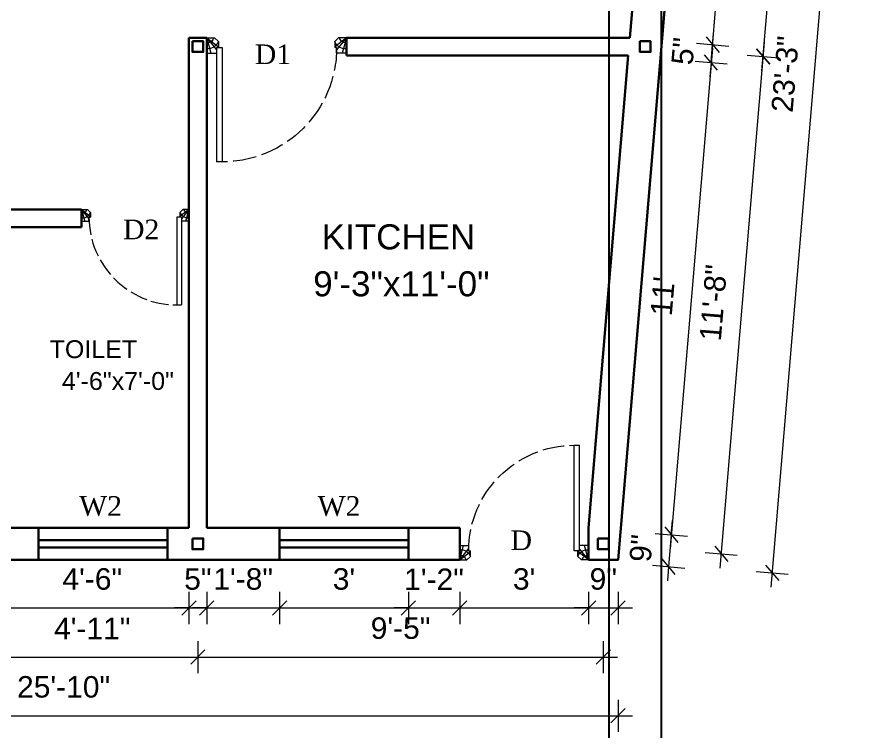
# Model space of a CAD drawing. Header units: inches. Extents: x 40927 to 78083, y -14649 to -3084.
# Drawn here: x 52331 to 52569.9, y -14291.6 to -14091.7 of the extents above; entities that cross this region are included whole.
import ezdxf

# ---------------------------------------------------------------- set-up
doc = ezdxf.new("R2010")
doc.units = ezdxf.units.IN
doc.header["$MEASUREMENT"] = 0
doc.linetypes.add('ACAD_ISO02W100', pattern=[15, 12, -3])
doc.linetypes.add('CONTINUA', pattern=[0])
for name, color, linetype, lineweight in [('A_Title Text', 105, 'Continuous', 60), ('Door-window', 150, 'Continuous', 9), ('ELEVATION', 6, 'Continuous', 30), ('hatch', 30, 'Continuous', 5), ('WALL', 240, 'Continuous', 30)]:
    doc.layers.add(name, color=color, linetype=linetype, lineweight=lineweight)
doc.layers.add('PDF_Text', color=7, linetype='Continuous')
doc.styles.add('Arial', font='arial.ttf')
doc.styles.add('PDF Arial', font='arial.ttf')
doc.styles.get("Standard").update_dxf_attribs({"font": 'times.ttf'})
doc.dimstyles.new('Sudeep', dxfattribs={"dimtxt": 6, "dimasz": 4, "dimexe": 4.5, "dimexo": 4.5, "dimgap": 5, "dimtad": 1, "dimdec": 0, "dimlunit": 4, "dimtxsty": 'Arial', "dimblk": 'OBLIQUE', "dimcen": 250, "dimdle": 4, "dimclrd": 86, "dimclre": 5, "dimclrt": 1, "dimadec": 0, "dimazin": 0, "dimtfac": 1, "dimtdec": 0, "dimtix": 1, "dimtmove": 1, "dimatfit": 3, "dimldrblk": 'OBLIQUE', "dimfxl": 4.5, "dimfxlon": 1, "dimfrac": 2, "dimlwd": 15, "dimlwe": 13, "dimarcsym": 0})

# ---------------------------------------------------------------- blocks, each defined once
blk = doc.blocks.new("D 3'")
at = {"layer": 'Door-window', "linetype": 'Continuous', "ltscale": 0.25}
for p, q in [((3749.64, -16740.96), (3749.64, -16711.46)), ((3751.14, -16711.46), (3749.64, -16711.46)), ((3751.14, -16740.96), (3751.14, -16711.46)), ((3747.14, -16743.51), (3747.14, -16739.51)), ((3747.14, -16739.51), (3749.64, -16739.51)), ((3783.14, -16739.51), (3780.64, -16739.51)), ((3780.64, -16739.51), (3780.64, -16740.96)), ((3783.14, -16743.51), (3783.14, -16739.51)), ((3749.14, -16743.51), (3750.14, -16742.51)), ((3749.64, -16740.96), (3751.14, -16740.96)), ((3750.14, -16742.51), (3750.14, -16740.96)), ((3780.14, -16742.51), (3780.14, -16740.96)), ((3780.64, -16740.96), (3780.14, -16740.96)), ((3781.14, -16743.51), (3780.14, -16742.51)), ((3747.14, -16743.51), (3749.14, -16743.51)), ((3783.14, -16743.51), (3781.14, -16743.51))]:
    blk.add_line(p, q, dxfattribs=at)
at = {"layer": 'Door-window', "linetype": 'ACAD_ISO02W100', "ltscale": 0.5}
blk.add_arc((3751.14, -16740.96), 29.5, 0, 90, dxfattribs=at)
at = {"layer": 'hatch', "color": 8}
for p, q in [((3747.14, -16743.51), (3748.23, -16739.5)), ((3747.14, -16743.51), (3749.64, -16740.37)), ((3783.14, -16743.51), (3780.64, -16740.37)), ((3783.14, -16743.51), (3782.06, -16739.5)), ((3747.14, -16743.51), (3750.14, -16741.17)), ((3783.14, -16743.51), (3780.14, -16741.17))]:
    blk.add_line(p, q, dxfattribs=at)
for centre, radius, start, end in [((3747.4, -16743.58), 2.93, 20.9872, 95.0825), ((3747.43, -16743.63), 1.42, 5.1372, 101.4864), ((3782.88, -16743.58), 2.93, 84.9175, 159.0128), ((3782.86, -16743.63), 1.42, 78.5136, 174.8628)]:
    blk.add_arc(centre, radius, start, end, dxfattribs=at)
blk = doc.blocks.new('_Oblique')
at = {"color": 0, "linetype": 'ByBlock', "lineweight": -2}
blk.add_line((-0.5, -0.5), (0.5, 0.5), dxfattribs=at)
blk = doc.blocks.new('*D1201')
at = {"layer": 'A_Title Text', "color": 5, "lineweight": 13, "transparency": 16777216}
for p, q in [((52189.05, -14282.59), (52189.05, -14291.59)), ((52498.94, -14282.59), (52498.94, -14291.59))]:
    blk.add_line(p, q, dxfattribs=at)
at = {"layer": 'A_Title Text', "color": 86, "lineweight": 15, "transparency": 16777216}
blk.add_line((52185.05, -14287.09), (52502.94, -14287.09), dxfattribs=at)
at = {"layer": 'Defpoints', "color": 0, "transparency": 16777216}
for p in [(52189.05, -14243.5), (52498.94, -14243.5), (52498.94, -14287.09)]:
    blk.add_point(p, dxfattribs=at)
at = {"layer": 'A_Title Text', "color": 86, "lineweight": 15, "transparency": 16777216, "xscale": 4, "yscale": 4, "zscale": 4, "rotation": 180}
blk.add_blockref('_Oblique', (52189.05, -14287.09), dxfattribs=at)
at = {"layer": 'A_Title Text', "color": 86, "lineweight": 15, "transparency": 16777216, "xscale": 4, "yscale": 4, "zscale": 4}
blk.add_blockref('_Oblique', (52498.94, -14287.09), dxfattribs=at)
at = {"layer": 'A_Title Text', "color": 1, "transparency": 16777216, "insert": (52344, -14279.03), "char_height": 6, "attachment_point": 5, "style": 'Arial'}
blk.add_mtext('25\'-10"', dxfattribs=at)
blk = doc.blocks.new('*D1184')
at = {"layer": 'A_Title Text', "color": 5, "lineweight": 13, "transparency": 16777216}
for p, q in [((52325.01, -14252.42), (52325.01, -14261.42)), ((52379.01, -14252.42), (52379.01, -14261.42))]:
    blk.add_line(p, q, dxfattribs=at)
at = {"layer": 'A_Title Text', "color": 86, "lineweight": 15, "transparency": 16777216}
blk.add_line((52321.01, -14256.92), (52383.01, -14256.92), dxfattribs=at)
at = {"layer": 'Defpoints', "color": 0, "transparency": 16777216}
for p in [(52325.01, -14234.5), (52379.01, -14234.5), (52379.01, -14256.92)]:
    blk.add_point(p, dxfattribs=at)
at = {"layer": 'A_Title Text', "color": 86, "lineweight": 15, "transparency": 16777216, "xscale": 4, "yscale": 4, "zscale": 4, "rotation": 180}
blk.add_blockref('_Oblique', (52325.01, -14256.92), dxfattribs=at)
at = {"layer": 'A_Title Text', "color": 86, "lineweight": 15, "transparency": 16777216, "xscale": 4, "yscale": 4, "zscale": 4}
blk.add_blockref('_Oblique', (52379.01, -14256.92), dxfattribs=at)
at = {"layer": 'A_Title Text', "color": 1, "transparency": 16777216, "insert": (52352.01, -14248.86), "char_height": 6, "attachment_point": 5, "style": 'Arial'}
blk.add_mtext('4\'-6"', dxfattribs=at)
blk = doc.blocks.new('*D1185')
at = {"layer": 'A_Title Text', "color": 5, "lineweight": 13, "transparency": 16777216}
for p, q in [((52379.01, -14252.42), (52379.01, -14261.42)), ((52384.01, -14252.42), (52384.01, -14261.42))]:
    blk.add_line(p, q, dxfattribs=at)
at = {"layer": 'A_Title Text', "color": 86, "lineweight": 15, "transparency": 16777216}
for p, q in [((52379.01, -14256.92), (52375.01, -14256.92)), ((52379.01, -14256.92), (52384.01, -14256.92)), ((52384.01, -14256.92), (52388.01, -14256.92))]:
    blk.add_line(p, q, dxfattribs=at)
at = {"layer": 'Defpoints', "color": 0, "transparency": 16777216}
for p in [(52379.01, -14234.5), (52384.01, -14234.5), (52384.01, -14256.92)]:
    blk.add_point(p, dxfattribs=at)
at = {"layer": 'A_Title Text', "color": 86, "lineweight": 15, "transparency": 16777216, "xscale": 4, "yscale": 4, "zscale": 4}
blk.add_blockref('_Oblique', (52379.01, -14256.92), dxfattribs=at)
at = {"layer": 'A_Title Text', "color": 86, "lineweight": 15, "transparency": 16777216, "xscale": 4, "yscale": 4, "zscale": 4, "rotation": 180}
blk.add_blockref('_Oblique', (52384.01, -14256.92), dxfattribs=at)
at = {"layer": 'A_Title Text', "color": 1, "transparency": 16777216, "insert": (52381.51, -14248.87), "char_height": 6, "attachment_point": 5, "style": 'Arial'}
blk.add_mtext('5"', dxfattribs=at)
blk = doc.blocks.new('*D1162')
at = {"layer": 'A_Title Text', "color": 5, "lineweight": 13, "transparency": 16777216}
for p, q in [((52384.01, -14252.42), (52384.01, -14261.42)), ((52404.34, -14252.42), (52404.34, -14261.42))]:
    blk.add_line(p, q, dxfattribs=at)
at = {"layer": 'A_Title Text', "color": 86, "lineweight": 15, "transparency": 16777216}
for p, q in [((52384.01, -14256.92), (52380.01, -14256.92)), ((52384.01, -14256.92), (52404.34, -14256.92)), ((52404.34, -14256.92), (52408.34, -14256.92))]:
    blk.add_line(p, q, dxfattribs=at)
at = {"layer": 'Defpoints', "color": 0, "transparency": 16777216}
for p in [(52384.01, -14234.5), (52404.34, -14243.5), (52404.34, -14256.92)]:
    blk.add_point(p, dxfattribs=at)
at = {"layer": 'A_Title Text', "color": 86, "lineweight": 15, "transparency": 16777216, "xscale": 4, "yscale": 4, "zscale": 4}
blk.add_blockref('_Oblique', (52384.01, -14256.92), dxfattribs=at)
at = {"layer": 'A_Title Text', "color": 86, "lineweight": 15, "transparency": 16777216, "xscale": 4, "yscale": 4, "zscale": 4, "rotation": 180}
blk.add_blockref('_Oblique', (52404.34, -14256.92), dxfattribs=at)
at = {"layer": 'A_Title Text', "color": 1, "transparency": 16777216, "insert": (52394.17, -14248.86), "char_height": 6, "attachment_point": 5, "style": 'Arial'}
blk.add_mtext('1\'-8"', dxfattribs=at)
blk = doc.blocks.new('*D1163')
at = {"layer": 'A_Title Text', "color": 5, "lineweight": 13, "transparency": 16777216}
for p, q in [((52404.34, -14252.42), (52404.34, -14261.42)), ((52440.34, -14252.42), (52440.34, -14261.42))]:
    blk.add_line(p, q, dxfattribs=at)
at = {"layer": 'A_Title Text', "color": 86, "lineweight": 15, "transparency": 16777216}
blk.add_line((52400.34, -14256.92), (52444.34, -14256.92), dxfattribs=at)
at = {"layer": 'Defpoints', "color": 0, "transparency": 16777216}
for p in [(52404.34, -14243.5), (52440.34, -14243.5), (52440.34, -14256.92)]:
    blk.add_point(p, dxfattribs=at)
at = {"layer": 'A_Title Text', "color": 86, "lineweight": 15, "transparency": 16777216, "xscale": 4, "yscale": 4, "zscale": 4, "rotation": 180}
blk.add_blockref('_Oblique', (52404.34, -14256.92), dxfattribs=at)
at = {"layer": 'A_Title Text', "color": 86, "lineweight": 15, "transparency": 16777216, "xscale": 4, "yscale": 4, "zscale": 4}
blk.add_blockref('_Oblique', (52440.34, -14256.92), dxfattribs=at)
at = {"layer": 'A_Title Text', "color": 1, "transparency": 16777216, "insert": (52422.34, -14248.86), "char_height": 6, "attachment_point": 5, "style": 'Arial'}
blk.add_mtext("3'", dxfattribs=at)
blk = doc.blocks.new('*D1171')
at = {"layer": 'A_Title Text', "color": 5, "lineweight": 13, "transparency": 16777216}
for p, q in [((52440.34, -14252.42), (52440.34, -14261.42)), ((52454.67, -14252.42), (52454.67, -14261.42))]:
    blk.add_line(p, q, dxfattribs=at)
at = {"layer": 'A_Title Text', "color": 86, "lineweight": 15, "transparency": 16777216}
for p, q in [((52440.34, -14256.92), (52436.34, -14256.92)), ((52440.34, -14256.92), (52454.67, -14256.92)), ((52454.67, -14256.92), (52458.67, -14256.92))]:
    blk.add_line(p, q, dxfattribs=at)
at = {"layer": 'Defpoints', "color": 0, "transparency": 16777216}
for p in [(52440.34, -14243.5), (52454.67, -14243.5), (52454.67, -14256.92)]:
    blk.add_point(p, dxfattribs=at)
at = {"layer": 'A_Title Text', "color": 86, "lineweight": 15, "transparency": 16777216, "xscale": 4, "yscale": 4, "zscale": 4}
blk.add_blockref('_Oblique', (52440.34, -14256.92), dxfattribs=at)
at = {"layer": 'A_Title Text', "color": 86, "lineweight": 15, "transparency": 16777216, "xscale": 4, "yscale": 4, "zscale": 4, "rotation": 180}
blk.add_blockref('_Oblique', (52454.67, -14256.92), dxfattribs=at)
at = {"layer": 'A_Title Text', "color": 1, "transparency": 16777216, "insert": (52447.5, -14248.91), "char_height": 6, "attachment_point": 5, "style": 'Arial'}
blk.add_mtext('1\'-2"', dxfattribs=at)
blk = doc.blocks.new('*D1172')
at = {"layer": 'A_Title Text', "color": 5, "lineweight": 13, "transparency": 16777216}
for p, q in [((52454.67, -14252.42), (52454.67, -14261.42)), ((52490.67, -14252.42), (52490.67, -14261.42))]:
    blk.add_line(p, q, dxfattribs=at)
at = {"layer": 'A_Title Text', "color": 86, "lineweight": 15, "transparency": 16777216}
blk.add_line((52450.67, -14256.92), (52494.67, -14256.92), dxfattribs=at)
at = {"layer": 'Defpoints', "color": 0, "transparency": 16777216}
for p in [(52454.67, -14243.5), (52490.67, -14243.5), (52490.67, -14256.92)]:
    blk.add_point(p, dxfattribs=at)
at = {"layer": 'A_Title Text', "color": 86, "lineweight": 15, "transparency": 16777216, "xscale": 4, "yscale": 4, "zscale": 4, "rotation": 180}
blk.add_blockref('_Oblique', (52454.67, -14256.92), dxfattribs=at)
at = {"layer": 'A_Title Text', "color": 86, "lineweight": 15, "transparency": 16777216, "xscale": 4, "yscale": 4, "zscale": 4}
blk.add_blockref('_Oblique', (52490.67, -14256.92), dxfattribs=at)
at = {"layer": 'A_Title Text', "color": 1, "transparency": 16777216, "insert": (52472.67, -14248.86), "char_height": 6, "attachment_point": 5, "style": 'Arial'}
blk.add_mtext("3'", dxfattribs=at)
blk = doc.blocks.new('*D1173')
at = {"layer": 'A_Title Text', "color": 5, "lineweight": 13, "transparency": 16777216}
for p, q in [((52490.67, -14252.42), (52490.67, -14261.42)), ((52498.94, -14252.42), (52498.94, -14261.42))]:
    blk.add_line(p, q, dxfattribs=at)
at = {"layer": 'A_Title Text', "color": 86, "lineweight": 15, "transparency": 16777216}
for p, q in [((52490.67, -14256.92), (52486.67, -14256.92)), ((52490.67, -14256.92), (52498.94, -14256.92)), ((52498.94, -14256.92), (52502.94, -14256.92))]:
    blk.add_line(p, q, dxfattribs=at)
at = {"layer": 'Defpoints', "color": 0, "transparency": 16777216}
for p in [(52490.67, -14243.5), (52498.94, -14243.5), (52498.94, -14256.92)]:
    blk.add_point(p, dxfattribs=at)
at = {"layer": 'A_Title Text', "color": 86, "lineweight": 15, "transparency": 16777216, "xscale": 4, "yscale": 4, "zscale": 4}
blk.add_blockref('_Oblique', (52490.67, -14256.92), dxfattribs=at)
at = {"layer": 'A_Title Text', "color": 86, "lineweight": 15, "transparency": 16777216, "xscale": 4, "yscale": 4, "zscale": 4, "rotation": 180}
blk.add_blockref('_Oblique', (52498.94, -14256.92), dxfattribs=at)
at = {"layer": 'A_Title Text', "color": 1, "transparency": 16777216, "insert": (52494.81, -14248.86), "char_height": 6, "attachment_point": 5, "style": 'Arial'}
blk.add_mtext('9"', dxfattribs=at)
blk = doc.blocks.new('*D1175')
at = {"layer": 'A_Title Text', "color": 5, "lineweight": 13, "transparency": 16777216}
for p, q in [((52322.51, -14266.18), (52322.51, -14275.18)), ((52381.51, -14266.18), (52381.51, -14275.18))]:
    blk.add_line(p, q, dxfattribs=at)
at = {"layer": 'A_Title Text', "color": 86, "lineweight": 15, "transparency": 16777216}
blk.add_line((52318.51, -14270.68), (52385.51, -14270.68), dxfattribs=at)
at = {"layer": 'Defpoints', "color": 0, "transparency": 16777216}
for p in [(52322.51, -14239), (52381.51, -14239), (52381.51, -14270.68)]:
    blk.add_point(p, dxfattribs=at)
at = {"layer": 'A_Title Text', "color": 86, "lineweight": 15, "transparency": 16777216, "xscale": 4, "yscale": 4, "zscale": 4, "rotation": 180}
blk.add_blockref('_Oblique', (52322.51, -14270.68), dxfattribs=at)
at = {"layer": 'A_Title Text', "color": 86, "lineweight": 15, "transparency": 16777216, "xscale": 4, "yscale": 4, "zscale": 4}
blk.add_blockref('_Oblique', (52381.51, -14270.68), dxfattribs=at)
at = {"layer": 'A_Title Text', "color": 1, "transparency": 16777216, "insert": (52352.01, -14262.66), "char_height": 6, "attachment_point": 5, "style": 'Arial'}
blk.add_mtext('4\'-11"', dxfattribs=at)
blk = doc.blocks.new('*D1176')
at = {"layer": 'A_Title Text', "color": 5, "lineweight": 13, "transparency": 16777216}
for p, q in [((52381.51, -14266.18), (52381.51, -14275.18)), ((52494.81, -14266.18), (52494.81, -14275.18))]:
    blk.add_line(p, q, dxfattribs=at)
at = {"layer": 'A_Title Text', "color": 86, "lineweight": 15, "transparency": 16777216}
blk.add_line((52377.51, -14270.68), (52498.81, -14270.68), dxfattribs=at)
at = {"layer": 'Defpoints', "color": 0, "transparency": 16777216}
for p in [(52381.51, -14239), (52494.81, -14239), (52494.81, -14270.68)]:
    blk.add_point(p, dxfattribs=at)
at = {"layer": 'A_Title Text', "color": 86, "lineweight": 15, "transparency": 16777216, "xscale": 4, "yscale": 4, "zscale": 4, "rotation": 180}
blk.add_blockref('_Oblique', (52381.51, -14270.68), dxfattribs=at)
at = {"layer": 'A_Title Text', "color": 86, "lineweight": 15, "transparency": 16777216, "xscale": 4, "yscale": 4, "zscale": 4}
blk.add_blockref('_Oblique', (52494.81, -14270.68), dxfattribs=at)
at = {"layer": 'A_Title Text', "color": 1, "transparency": 16777216, "insert": (52438.16, -14262.61), "char_height": 6, "attachment_point": 5, "style": 'Arial'}
blk.add_mtext('9\'-5"', dxfattribs=at)
blk = doc.blocks.new('*D1169')
at = {"layer": 'A_Title Text', "color": 86, "lineweight": 15, "transparency": 16777216}
for p, q in [((52525.35, -14099.43), (52525.69, -14095.44)), ((52524.93, -14104.43), (52525.35, -14099.43)), ((52524.93, -14104.43), (52524.6, -14108.41))]:
    blk.add_line(p, q, dxfattribs=at)
at = {"layer": 'A_Title Text', "color": 5, "lineweight": 13, "transparency": 16777216}
for p, q in [((52520.87, -14099.05), (52529.84, -14099.81)), ((52520.45, -14104.05), (52529.42, -14104.81))]:
    blk.add_line(p, q, dxfattribs=at)
at = {"layer": 'Defpoints', "color": 0, "transparency": 16777216}
for p in [(52502.21, -14097.48), (52525.35, -14099.43), (52501.79, -14102.48)]:
    blk.add_point(p, dxfattribs=at)
at = {"layer": 'A_Title Text', "color": 86, "lineweight": 15, "transparency": 16777216, "xscale": 4, "yscale": 4, "zscale": 4}
for p, rotation in [((52525.35, -14099.43), 265.1847222638972), ((52524.93, -14104.43), 85.18472226389727)]:
    blk.add_blockref('_Oblique', p, dxfattribs=dict(at, rotation=rotation))
at = {"layer": 'A_Title Text', "color": 1, "transparency": 16777216, "insert": (52517.12, -14101.25), "char_height": 6, "attachment_point": 5, "rotation": 85.1847, "style": 'Arial'}
blk.add_mtext('5"', dxfattribs=at)
blk = doc.blocks.new('*D1161')
at = {"layer": 'A_Title Text', "color": 86, "lineweight": 15, "transparency": 16777216}
blk.add_line((52525.02, -14103.41), (52536.08, -13972.09), dxfattribs=at)
at = {"layer": 'A_Title Text', "color": 5, "lineweight": 13, "transparency": 16777216}
for p, q in [((52531.26, -13975.7), (52540.23, -13976.46)), ((52520.87, -14099.05), (52529.84, -14099.81))]:
    blk.add_line(p, q, dxfattribs=at)
at = {"layer": 'Defpoints', "color": 0, "transparency": 16777216}
for p in [(52512.53, -13974.12), (52535.75, -13976.08), (52502.21, -14097.48)]:
    blk.add_point(p, dxfattribs=at)
at = {"layer": 'A_Title Text', "color": 86, "lineweight": 15, "transparency": 16777216, "xscale": 4, "yscale": 4, "zscale": 4}
for p, rotation in [((52535.75, -13976.08), 85.18472226389727), ((52525.35, -14099.43), 265.1847222638972)]:
    blk.add_blockref('_Oblique', p, dxfattribs=dict(at, rotation=rotation))
at = {"layer": 'A_Title Text', "color": 1, "transparency": 16777216, "insert": (52522.52, -14037.08), "char_height": 6, "attachment_point": 5, "rotation": 85.1847, "style": 'Arial'}
blk.add_mtext('10\'-4"', dxfattribs=at)
blk = doc.blocks.new('*D1156')
at = {"layer": 'A_Title Text', "color": 86, "lineweight": 15, "transparency": 16777216}
blk.add_line((52525.27, -14100.44), (52513.48, -14240.43), dxfattribs=at)
at = {"layer": 'A_Title Text', "color": 5, "lineweight": 13, "transparency": 16777216}
for p, q in [((52520.45, -14104.05), (52529.42, -14104.81)), ((52509.33, -14236.07), (52518.3, -14236.82))]:
    blk.add_line(p, q, dxfattribs=at)
at = {"layer": 'Defpoints', "color": 0, "transparency": 16777216}
for p in [(52501.79, -14102.48), (52490.67, -14234.5), (52513.81, -14236.45)]:
    blk.add_point(p, dxfattribs=at)
at = {"layer": 'A_Title Text', "color": 86, "lineweight": 15, "transparency": 16777216, "xscale": 4, "yscale": 4, "zscale": 4}
for p, rotation in [((52524.93, -14104.43), 85.18472226389727), ((52513.81, -14236.45), 265.1847222638972)]:
    blk.add_blockref('_Oblique', p, dxfattribs=dict(at, rotation=rotation))
at = {"layer": 'A_Title Text', "color": 1, "transparency": 16777216, "insert": (52511.39, -14169.77), "char_height": 6, "attachment_point": 5, "rotation": 85.1847, "style": 'Arial'}
blk.add_mtext("11'", dxfattribs=at)
blk = doc.blocks.new('*D1157')
at = {"layer": 'A_Title Text', "color": 86, "lineweight": 15, "transparency": 16777216}
for p, q in [((52513.81, -14236.45), (52514.15, -14232.46)), ((52513.81, -14236.45), (52513.06, -14245.38)), ((52513.06, -14245.38), (52512.72, -14249.37))]:
    blk.add_line(p, q, dxfattribs=at)
at = {"layer": 'A_Title Text', "color": 5, "lineweight": 13, "transparency": 16777216}
for p, q in [((52509.33, -14236.07), (52518.3, -14236.82)), ((52508.58, -14245.01), (52517.54, -14245.76))]:
    blk.add_line(p, q, dxfattribs=at)
at = {"layer": 'Defpoints', "color": 0, "transparency": 16777216}
for p in [(52490.67, -14234.5), (52490.67, -14243.5), (52513.06, -14245.38)]:
    blk.add_point(p, dxfattribs=at)
at = {"layer": 'A_Title Text', "color": 86, "lineweight": 15, "transparency": 16777216, "xscale": 4, "yscale": 4, "zscale": 4}
for p, rotation in [((52513.81, -14236.45), 265.1847222638972), ((52513.06, -14245.38), 85.18472226389727)]:
    blk.add_blockref('_Oblique', p, dxfattribs=dict(at, rotation=rotation))
at = {"layer": 'A_Title Text', "color": 1, "transparency": 16777216, "insert": (52505.4, -14240.24), "char_height": 6, "attachment_point": 5, "rotation": 85.1847, "style": 'Arial'}
blk.add_mtext('9"', dxfattribs=at)
blk = doc.blocks.new('*D1158')
at = {"layer": 'A_Title Text', "color": 86, "lineweight": 15, "transparency": 16777216}
blk.add_line((52527.43, -14245.76), (52539.81, -14098.77), dxfattribs=at)
at = {"layer": 'A_Title Text', "color": 5, "lineweight": 13, "transparency": 16777216}
for p, q in [((52534.99, -14102.38), (52543.96, -14103.13)), ((52523.28, -14241.4), (52532.25, -14242.15))]:
    blk.add_line(p, q, dxfattribs=at)
at = {"layer": 'Defpoints', "color": 0, "transparency": 16777216}
for p in [(52506.52, -14099.98), (52539.47, -14102.76), (52494.81, -14239)]:
    blk.add_point(p, dxfattribs=at)
at = {"layer": 'A_Title Text', "color": 86, "lineweight": 15, "transparency": 16777216, "xscale": 4, "yscale": 4, "zscale": 4}
for p, rotation in [((52539.47, -14102.76), 85.18472226390321), ((52527.76, -14241.77), 265.1847222639032)]:
    blk.add_blockref('_Oblique', p, dxfattribs=dict(at, rotation=rotation))
at = {"layer": 'A_Title Text', "color": 1, "transparency": 16777216, "insert": (52525.58, -14171.59), "char_height": 6, "attachment_point": 5, "rotation": 85.1847, "style": 'Arial'}
blk.add_mtext('11\'-8"', dxfattribs=at)
blk = doc.blocks.new('*D1159')
at = {"layer": 'A_Title Text', "color": 86, "lineweight": 15, "transparency": 16777216}
blk.add_line((52539.14, -14106.74), (52550.72, -13969.27), dxfattribs=at)
at = {"layer": 'A_Title Text', "color": 5, "lineweight": 13, "transparency": 16777216}
for p, q in [((52545.9, -13972.88), (52554.87, -13973.63)), ((52534.99, -14102.38), (52543.96, -14103.13))]:
    blk.add_line(p, q, dxfattribs=at)
at = {"layer": 'Defpoints', "color": 0, "transparency": 16777216}
for p in [(52517.43, -13970.48), (52550.38, -13973.26), (52506.52, -14099.98)]:
    blk.add_point(p, dxfattribs=at)
at = {"layer": 'A_Title Text', "color": 86, "lineweight": 15, "transparency": 16777216, "xscale": 4, "yscale": 4, "zscale": 4}
for p, rotation in [((52550.38, -13973.26), 85.18472226389727), ((52539.47, -14102.76), 265.1847222638972)]:
    blk.add_blockref('_Oblique', p, dxfattribs=dict(at, rotation=rotation))
at = {"layer": 'A_Title Text', "color": 1, "transparency": 16777216, "insert": (52536.89, -14037.33), "char_height": 6, "attachment_point": 5, "rotation": 85.1847, "style": 'Arial'}
blk.add_mtext('10\'-10"', dxfattribs=at)
blk = doc.blocks.new('*D1160')
at = {"layer": 'A_Title Text', "color": 86, "lineweight": 15, "transparency": 16777216}
blk.add_line((52541.66, -14251.11), (52565.71, -13965.62), dxfattribs=at)
at = {"layer": 'A_Title Text', "color": 5, "lineweight": 13, "transparency": 16777216}
for p, q in [((52560.89, -13969.23), (52569.85, -13969.98)), ((52537.51, -14246.75), (52546.48, -14247.5))]:
    blk.add_line(p, q, dxfattribs=at)
at = {"layer": 'Defpoints', "color": 0, "transparency": 16777216}
for p in [(52522.32, -13965.98), (52565.37, -13969.61), (52498.94, -14243.5)]:
    blk.add_point(p, dxfattribs=at)
at = {"layer": 'A_Title Text', "color": 86, "lineweight": 15, "transparency": 16777216, "xscale": 4, "yscale": 4, "zscale": 4}
for p, rotation in [((52565.37, -13969.61), 85.18472226389949), ((52541.99, -14247.12), 265.1847222638995)]:
    blk.add_blockref('_Oblique', p, dxfattribs=dict(at, rotation=rotation))
at = {"layer": 'A_Title Text', "color": 1, "transparency": 16777216, "insert": (52545.64, -14107.69), "char_height": 6, "attachment_point": 5, "rotation": 85.1847, "style": 'Arial'}
blk.add_mtext('23\'-3"', dxfattribs=at)

msp = doc.modelspace()

# ---------------------------------------------------------------- linework, layer by layer
for p in [(52496.42, -13777.45), (52511.03, -13603.93)]:
    msp.add_xline(p, (0, 1))
at = {"layer": 'ELEVATION'}
for p, q in [((52502.21, -14097.48), (52512.53, -13974.98)), ((52384.01, -14097.48), (52379.01, -14097.48)), ((52379.01, -14097.48), (52379.01, -14145.5)), ((52384.01, -14097.48), (52384.01, -14234.5)), ((52384.01, -14102.48), (52384.01, -14097.48)), ((52502.21, -14097.48), (52423.01, -14097.48)), ((52423.01, -14102.48), (52423.01, -14097.48)), ((52501.79, -14102.48), (52423.01, -14102.48)), ((52490.67, -14234.5), (52501.79, -14102.48)), ((52325.01, -14145.5), (52349.01, -14145.5)), ((52349.01, -14145.5), (52349.01, -14150.5)), ((52379.01, -14145.5), (52379.01, -14150.5)), ((52325.01, -14150.5), (52349.01, -14150.5)), ((52379.01, -14150.5), (52379.01, -14234.5)), ((52325.01, -14234.5), (52379.01, -14234.5)), ((52337.01, -14234.5), (52337.01, -14243.5)), ((52373.01, -14234.5), (52373.01, -14243.5)), ((52384.01, -14234.5), (52454.67, -14234.5)), ((52404.34, -14234.5), (52404.34, -14243.5)), ((52440.34, -14234.5), (52440.34, -14243.5)), ((52454.67, -14234.5), (52454.67, -14243.5)), ((52490.67, -14234.5), (52490.67, -14243.5)), ((52337.01, -14238), (52373.01, -14238)), ((52337.01, -14240), (52373.01, -14240)), ((52404.34, -14238), (52440.34, -14238)), ((52404.34, -14240), (52440.34, -14240))]:
    msp.add_line(p, q, dxfattribs=at)
for points in [[(52458.53, -13965.98), (52146.56, -13965.98), (52189.05, -14243.5), (52454.67, -14243.5)], [(52490.67, -14243.5), (52498.94, -14243.5), (52522.32, -13965.98), (52512.53, -13965.98)]]:
    msp.add_lwpolyline(points, dxfattribs=at)
for points in [[(52380.01, -14098.48), (52383.01, -14098.48), (52383.01, -14101.48), (52380.01, -14101.48)], [(52505.02, -14098.48), (52508.02, -14098.48), (52508.02, -14101.48), (52505.02, -14101.48)], [(52380.01, -14237.5), (52383.01, -14237.5), (52383.01, -14240.5), (52380.01, -14240.5)], [(52493.31, -14237.5), (52496.31, -14237.5), (52496.31, -14240.5), (52493.31, -14240.5)]]:
    msp.add_lwpolyline(points, close=True, dxfattribs=at)

# ---------------------------------------------------------------- block references
at = {"layer": 'WALL', "linetype": 'CONTINUA', "xscale": -1.083333333333211, "yscale": 1.083333333333211, "zscale": 1.083333333333211, "rotation": 180.0000007337118}
msp.add_blockref("D 3'", (48324.6, -32236.28), dxfattribs=at)
at = {"layer": 'WALL', "xscale": 0.8333333330483583, "yscale": 0.8333333330483583, "zscale": 0.8333333330483583, "rotation": 180}
msp.add_blockref("D 3'", (55501.63, -28098.42), dxfattribs=at)
at = {"layer": 'WALL', "linetype": 'CONTINUA', "xscale": -1, "rotation": 7.337118113071028e-07}
msp.add_blockref("D 3'", (56237.81, 2500.01), dxfattribs=at)

# ---------------------------------------------------------------- texts
for s, insert, char_height, width, attachment_point in [('{\\fTimes New Roman|b0|i0|c0|p18;D1}', (52397.45, -14099.38), 5.4869, 54.2013, 1), ('{\\fTimes New Roman|b0|i0|c0|p18;D2}', (52360.62, -14153.85), 5.4869, 54.2013, 7), ('W2', (52348.36, -14225.67), 5.487, 1396.073, 1), ('W2', (52414.97, -14225.67), 5.487, 1396.073, 1), ('D', (52468.91, -14235.26), 5.49, 54.2013, 1)]:
    msp.add_mtext(s, dxfattribs=dict(insert=insert, char_height=char_height, width=width, attachment_point=attachment_point))
at = {"layer": 'PDF_Text', "attachment_point": 7, "style": 'PDF Arial'}
for s, insert, char_height in [('KITCHEN', (52416.11, -14156.77), 7), ('9\'-3"x11\'-0"', (52413.75, -14169.9), 7), ('TOILET', (52340.1, -14187.15), 5), ('4\'-6"x7\'-0"', (52343.53, -14196.04), 5.0001)]:
    msp.add_mtext(s, dxfattribs=dict(at, insert=insert, char_height=char_height))

# ---------------------------------------------------------------- dimensions: what is measured, and where the dimension line sits
at = {"layer": 'A_Title Text'}
for p1, p2, distance, picture, middle in [((52498.94, -14243.5), (52522.32, -13965.98), -43.2, '*D1160', (52545.64, -14107.69)), ((52494.81, -14239), (52506.52, -14099.98), -33.07, '*D1158', (52525.58, -14171.59))]:
    dim = msp.add_aligned_dim(p1=p1, p2=p2, distance=distance, dimstyle='Sudeep', dxfattribs=at)
    dim.commit()
    dim.dimension.update_dxf_attribs({"geometry": picture, "text_midpoint": middle})
for base, p1, p2, picture, middle in [((52550.38, -13973.26), (52506.52, -14099.98), (52517.43, -13970.48), '*D1159', (52536.89, -14037.33)), ((52535.75, -13976.08), (52502.21, -14097.48), (52512.53, -13974.12), '*D1161', (52522.52, -14037.08)), ((52525.35, -14099.43), (52501.79, -14102.48), (52502.21, -14097.48), '*D1169', (52517.12, -14101.25)), ((52513.81, -14236.45), (52501.79, -14102.48), (52490.67, -14234.5), '*D1156', (52511.39, -14169.77)), ((52513.06, -14245.38), (52490.67, -14234.5), (52490.67, -14243.5), '*D1157', (52505.4, -14240.24))]:
    dim = msp.add_linear_dim(base=base, p1=p1, p2=p2, angle=265.1847, dimstyle='Sudeep', dxfattribs=at)
    dim.commit()
    dim.dimension.update_dxf_attribs({"geometry": picture, "text_midpoint": middle})
for base, p1, p2, picture, middle in [((52379.01, -14256.92), (52325.01, -14234.5), (52379.01, -14234.5), '*D1184', (52352.01, -14248.86)), ((52384.01, -14256.92), (52379.01, -14234.5), (52384.01, -14234.5), '*D1185', (52381.51, -14248.87)), ((52404.34, -14256.92), (52384.01, -14234.5), (52404.34, -14243.5), '*D1162', (52394.17, -14248.86)), ((52381.51, -14270.68), (52322.51, -14239), (52381.51, -14239), '*D1175', (52352.01, -14262.66)), ((52494.81, -14270.68), (52381.51, -14239), (52494.81, -14239), '*D1176', (52438.16, -14262.61)), ((52498.94, -14287.09), (52189.05, -14243.5), (52498.94, -14243.5), '*D1201', (52344, -14279.03)), ((52440.34, -14256.92), (52404.34, -14243.5), (52440.34, -14243.5), '*D1163', (52422.34, -14248.86)), ((52454.67, -14256.92), (52440.34, -14243.5), (52454.67, -14243.5), '*D1171', (52447.5, -14248.91)), ((52490.67, -14256.92), (52454.67, -14243.5), (52490.67, -14243.5), '*D1172', (52472.67, -14248.86))]:
    dim = msp.add_linear_dim(base=base, p1=p1, p2=p2, dimstyle='Sudeep', dxfattribs=at)
    dim.commit()
    dim.dimension.update_dxf_attribs({"geometry": picture, "text_midpoint": middle})
dim = msp.add_linear_dim(base=(52498.94, -14256.92), p1=(52490.67, -14243.5), p2=(52498.94, -14243.5), text='9"', dimstyle='Sudeep', dxfattribs=at)
dim.commit()
dim.dimension.update_dxf_attribs({"geometry": '*D1173', "text_midpoint": (52494.81, -14248.86)})

doc.saveas('drawing.dxf')
